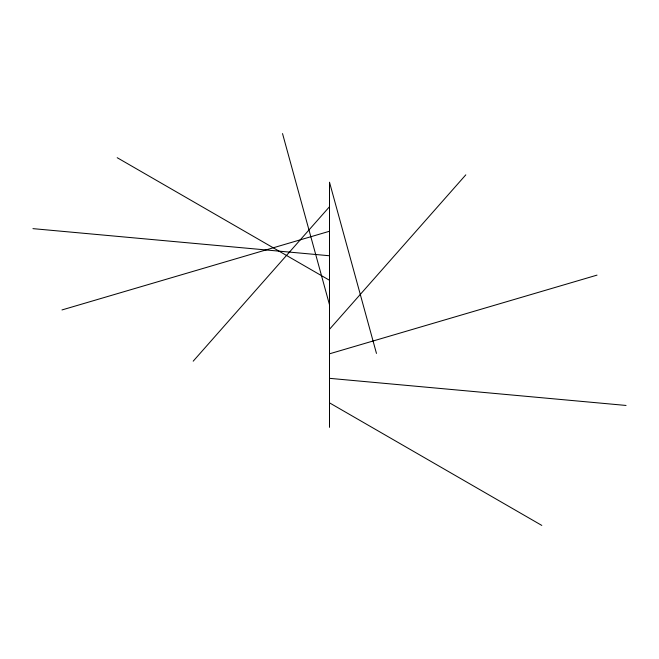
<?xml version="1.0" encoding="UTF-8"?>
<svg xmlns="http://www.w3.org/2000/svg" width="659" height="659" viewBox="0 0 659 659"><rect width="100%" height="100%" fill="white"/><g stroke="black" fill="none" stroke-linecap="round" stroke-linejoin="round"><path stroke-width="0.99" d="M193.194 361.181L329.5 206.728M329.5 329.302L465.806 174.849M61.979 309.944L329.5 231.243M329.5 353.817L597.021 275.124M32.95 228.64L329.5 255.758M329.5 378.332L626.05 405.45M117.195 157.699L329.5 280.273M329.5 402.847L541.805 525.421M376.47 353.422L329.5 182.213L329.5 427.361M282.53 133.579L329.5 304.787"/></g></svg>
